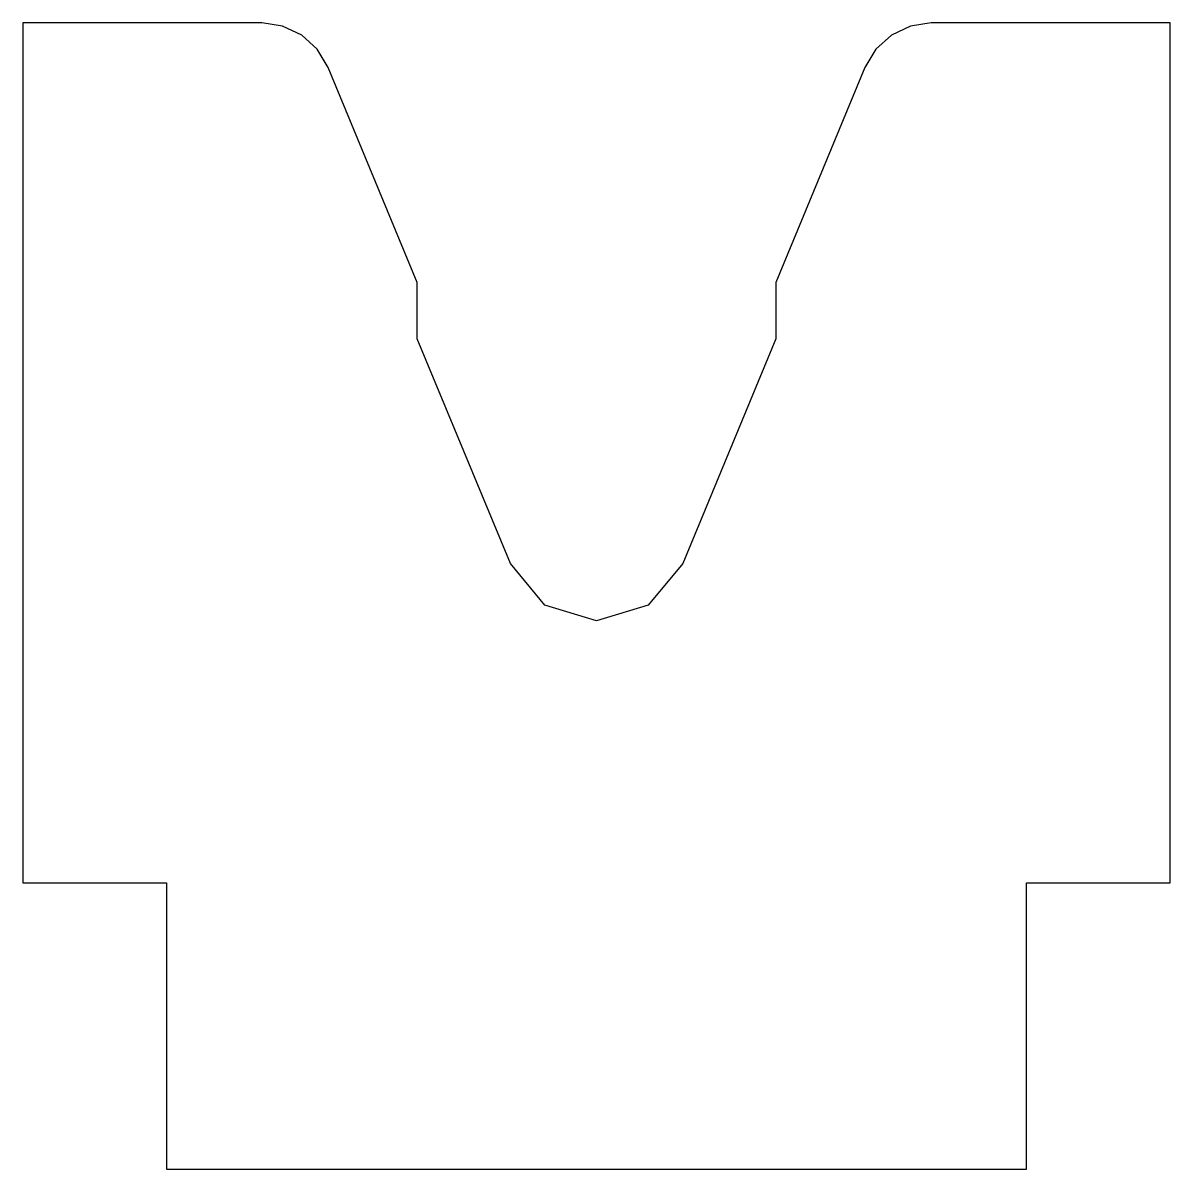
# Model space of a CAD drawing. Extents: x -40 to 40, y -38.3 to 41.7.
import ezdxf

# ---------------------------------------------------------------- set-up
doc = ezdxf.new("R2010")
doc.units = 0

msp = doc.modelspace()

# ---------------------------------------------------------------- linework, layer by layer
at = {"color": 7, "linetype": 'CONTINUOUS'}
for p, q in [((-23.34, 41.73), (-40.01, 41.73)), ((-40.01, 41.73), (-40.01, -18.29)), ((-21.9, 41.5), (-23.34, 41.73)), ((23.34, 41.73), (21.9, 41.5)), ((40.01, 41.73), (23.34, 41.73)), ((40.01, -18.29), (40.01, 41.73)), ((-20.55, 40.87), (-21.9, 41.5)), ((-19.48, 39.9), (-20.55, 40.87)), ((20.57, 40.87), (19.48, 39.9)), ((21.9, 41.5), (20.57, 40.87)), ((-18.72, 38.63), (-19.48, 39.9)), ((19.48, 39.9), (18.72, 38.63)), ((-12.5, 23.62), (-18.72, 38.63)), ((18.72, 38.63), (12.5, 23.62)), ((-12.5, 19.68), (-12.5, 23.62)), ((12.5, 23.62), (12.5, 19.68)), ((-5.99, 4.01), (-12.5, 19.68)), ((12.5, 19.68), (6.02, 4.01)), ((-3.61, 1.09), (-5.99, 4.01)), ((6.02, 4.01), (3.61, 1.09)), ((0, 0), (-3.61, 1.09)), ((3.61, 1.09), (0, 0)), ((-40.01, -18.29), (-30, -18.29)), ((-30, -18.29), (-30, -38.27)), ((30, -38.27), (30, -18.29)), ((30, -18.29), (40.01, -18.29)), ((-30, -38.27), (30, -38.27))]:
    msp.add_line(p, q, dxfattribs=at)

doc.saveas('drawing.dxf')
